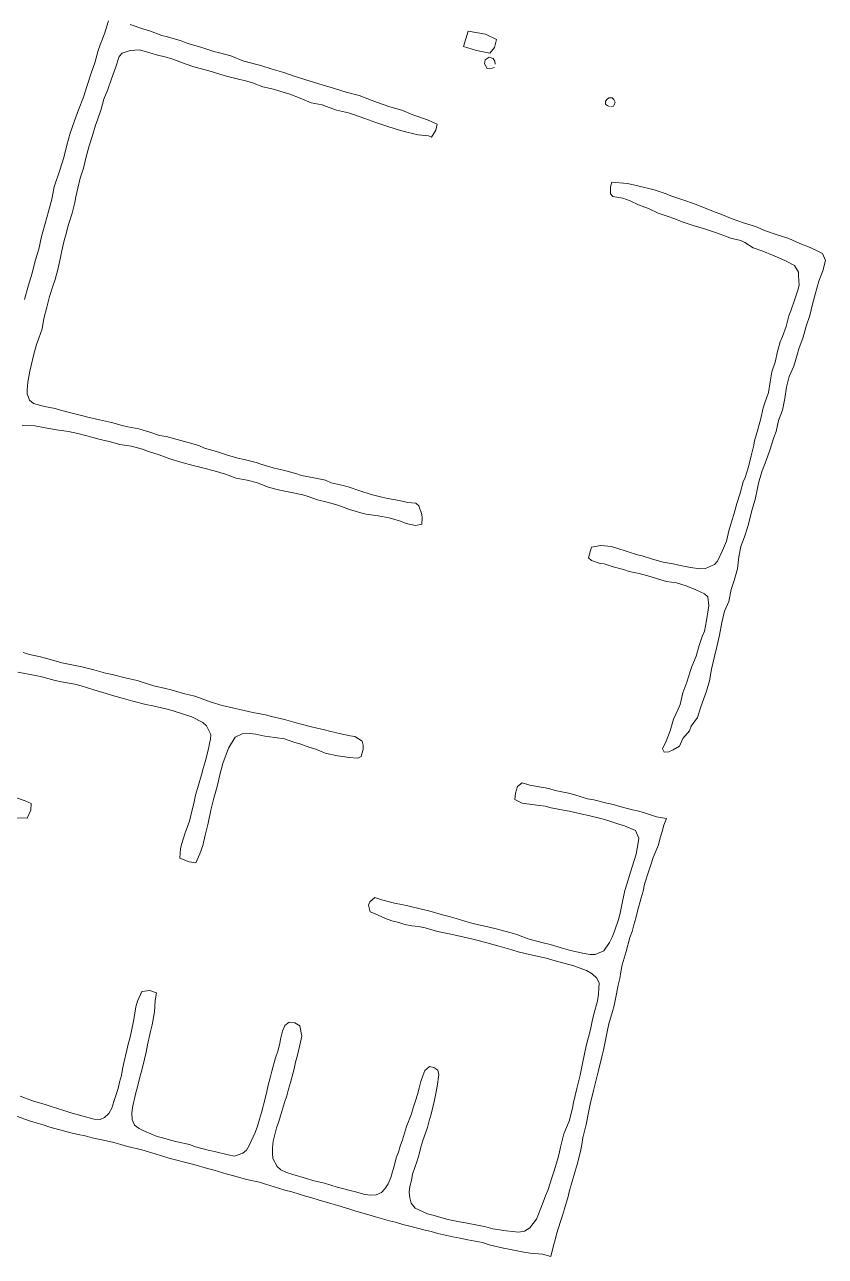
# Model space of a CAD drawing. Extents: x 683321 to 688873, y 7661944 to 7668387.
# Drawn here: x 687704.5 to 687862.6, y 7665381.3 to 7665624.4 of the extents above; entities that cross this region are included whole.
import ezdxf

# ---------------------------------------------------------------- set-up
doc = ezdxf.new("R2010")
doc.units = 0
doc.header["$MEASUREMENT"] = 0
doc.layers.add('01 CRESTA_Line', color=3, linetype='Continuous', lineweight=20)
doc.layers.add('base dispach_Line', color=3, linetype='Continuous', lineweight=20)

msp = doc.modelspace()

# ---------------------------------------------------------------- linework, layer by layer
at = {"layer": '01 CRESTA_Line'}
for points in [[(687721.03, 7665625.16, 4241.1), (687720.64, 7665623.91, 4241.16), (687720.35, 7665622.8, 4241.17), (687719.44, 7665620.45, 4241.22), (687719.02, 7665619.29, 4241.28), (687718.38, 7665616.88, 4241.29), (687717.62, 7665614.83, 4241.4), (687716.85, 7665612.39, 4241.3), (687716.1, 7665610.13, 4241.35), (687715.15, 7665607.62, 4241.29), (687714.33, 7665605.46, 4241.27), (687713.49, 7665603.03, 4241.29), (687712.84, 7665600.61, 4241.38), (687712.23, 7665598.19, 4241.42), (687711.43, 7665595.72, 4241.41), (687710.31, 7665592.41, 4241.32), (687709.86, 7665589.96, 4241.46), (687709.19, 7665587.57, 4241.47), (687708.56, 7665585.17, 4241.49), (687707.8, 7665582.64, 4241.6), (687707.27, 7665580.14, 4241.52), (687706.6, 7665577.81, 4241.5), (687705.96, 7665575.39, 4241.51), (687705.17, 7665572.83, 4241.41), (687704.49, 7665570.21, 4241.4)], [(687703.99, 7665545.34, 4241.04), (687706.5, 7665545.22, 4241.31), (687708.57, 7665544.84, 4241.38), (687710.77, 7665544.47, 4241.42), (687713.16, 7665544.11, 4241.45), (687714.99, 7665543.75, 4241.55), (687718.04, 7665542.91, 4241.56), (687719.14, 7665542.59, 4241.49), (687721.2, 7665542.17, 4241.6), (687723.27, 7665541.57, 4241.61), (687725.59, 7665541.24, 4241.67), (687727.74, 7665540.64, 4241.54), (687728.93, 7665540.18, 4241.58), (687731.03, 7665539.54, 4241.62), (687733.14, 7665538.7, 4241.62), (687735.33, 7665538.09, 4241.6), (687737.77, 7665537.4, 4241.47), (687739.89, 7665536.92, 4241.47), (687741.93, 7665536.36, 4241.49), (687744.18, 7665535.73, 4241.47), (687746.29, 7665534.9, 4241.39), (687748.41, 7665534.52, 4241.38), (687750.5, 7665533.97, 4241.2), (687752.56, 7665533.16, 4241.32), (687754.87, 7665532.52, 4241.07), (687757.21, 7665532.12, 4240.98), (687759.39, 7665531.63, 4241.01), (687760.47, 7665531.31, 4241.09), (687762.33, 7665530.63, 4240.98), (687764.49, 7665530.14, 4240.96), (687766.56, 7665529.5, 4240.99), (687768.61, 7665528.74, 4240.88), (687770.86, 7665528.09, 4240.7), (687771.92, 7665527.84, 4240.71), (687774.27, 7665527.47, 4240.56), (687776.47, 7665527.12, 4240.57), (687778.7, 7665526.46, 4240.26), (687779.79, 7665525.97, 4240.35), (687781.66, 7665525.56, 4240.24), (687782.91, 7665525.84, 4240.14), (687782.96, 7665527.08, 4240.1), (687782.93, 7665527.77, 4240.27), (687782.32, 7665529.48, 4240.47), (687781.72, 7665529.99, 4240.49), (687780.18, 7665530.11, 4240.51), (687778.46, 7665530.52, 4240.66), (687776.22, 7665530.93, 4240.57), (687775.03, 7665531.15, 4240.67), (687772.89, 7665531.71, 4240.79), (687770.65, 7665532.4, 4240.82), (687768.35, 7665533.18, 4240.73), (687767.39, 7665533.46, 4241), (687765.02, 7665534.02, 4240.94), (687763.91, 7665534.52, 4241.05), (687761.6, 7665535, 4241.12), (687759.13, 7665535.43, 4240.96), (687758.03, 7665535.86, 4241.01), (687755.83, 7665536.42, 4241.15), (687753.56, 7665536.97, 4241.17), (687751.14, 7665537.65, 4241.05), (687750.19, 7665537.99, 4241.3), (687747.81, 7665538.62, 4241.32), (687746.56, 7665538.87, 4241.27), (687744.58, 7665539.44, 4241.43), (687742.36, 7665540.19, 4241.43), (687740.02, 7665540.86, 4241.38), (687738.89, 7665541.39, 4241.46), (687736.78, 7665541.97, 4241.52), (687734.64, 7665542.58, 4241.59), (687732.43, 7665543.12, 4241.57), (687731.12, 7665543.35, 4241.39), (687729.22, 7665543.97, 4241.48), (687727.06, 7665544.63, 4241.56), (687724.86, 7665545.07, 4241.6), (687723.78, 7665545.34, 4241.52), (687721.64, 7665545.91, 4241.56), (687719.3, 7665546.46, 4241.5), (687716.98, 7665546.97, 4241.46), (687715.72, 7665547.29, 4241.41), (687713.89, 7665547.73, 4241.5), (687711.57, 7665548.36, 4241.39), (687710.52, 7665548.69, 4241.28), (687708.41, 7665549.07, 4241.29), (687706.23, 7665549.66, 4241.14), (687705.48, 7665550.29, 4241.19), (687705.02, 7665551.55, 4240.98), (687704.98, 7665552.27, 4240.87), (687705.16, 7665553.85, 4240.95), (687705.55, 7665556.02, 4240.89), (687705.8, 7665557.17, 4240.9), (687706.24, 7665559.12, 4241.07), (687706.87, 7665561.29, 4241.04), (687707.28, 7665562.53, 4240.97), (687707.99, 7665564.36, 4241.2), (687708.3, 7665566.45, 4241.23), (687708.91, 7665568.66, 4241.21), (687709.43, 7665570.76, 4241.28), (687710.14, 7665572.99, 4241.08), (687710.54, 7665574.1, 4241.16), (687711.04, 7665576.11, 4241.26), (687711.6, 7665578.46, 4241.11), (687711.8, 7665579.55, 4241.32), (687712.33, 7665581.83, 4241.09), (687712.64, 7665582.92, 4241.25), (687713.15, 7665584.98, 4241.27), (687713.88, 7665587.19, 4241.21), (687714.38, 7665589.33, 4241.11), (687714.63, 7665590.42, 4241.2), (687714.99, 7665592.14, 4241.13), (687715.44, 7665594.1, 4241.27), (687716.09, 7665596.13, 4241.25), (687716.65, 7665598.36, 4241.25), (687717.25, 7665600.52, 4241.11), (687717.88, 7665602.54, 4241.11), (687718.51, 7665604.57, 4241.11), (687718.81, 7665605.45, 4241.23), (687719.63, 7665607.75, 4241.23), (687720.16, 7665609.69, 4241.2), (687720.93, 7665611.65, 4241.3), (687721.66, 7665613.76, 4241.29), (687722.46, 7665615.88, 4241.24), (687723.16, 7665618.13, 4240.96), (687723.75, 7665618.77, 4241.13), (687725.32, 7665619.31, 4241.22), (687727.19, 7665619.46, 4241.18), (687729.24, 7665618.88, 4240.94), (687730.97, 7665618.34, 4240.99), (687731.95, 7665618.12, 4241.03), (687733.78, 7665617.6, 4241.14), (687735.68, 7665616.91, 4240.97), (687737.7, 7665616.18, 4241.06), (687740.88, 7665615.28, 4241), (687742, 7665614.98, 4241.16), (687744.06, 7665614.35, 4241.11), (687746.2, 7665613.8, 4241.07), (687748.34, 7665613.3, 4240.96), (687749.46, 7665612.93, 4241.01), (687751.52, 7665612.16, 4240.98), (687753.62, 7665611.69, 4241.02), (687755.74, 7665611.03, 4240.78), (687756.84, 7665610.72, 4240.89), (687758.9, 7665609.89, 4240.84), (687761.05, 7665608.99, 4240.76), (687763.26, 7665608.6, 4240.43), (687764.08, 7665608.24, 4240.65), (687766.07, 7665607.54, 4240.59), (687768.45, 7665606.99, 4240.57), (687769.64, 7665606.65, 4240.53), (687771.66, 7665605.93, 4240.66), (687773.8, 7665605.14, 4240.67), (687775.82, 7665604.43, 4240.62), (687778.04, 7665603.7, 4240.33), (687779.96, 7665603.2, 4240.62), (687782.2, 7665602.7, 4240.61), (687784.26, 7665602.48, 4240.68), (687784.85, 7665602.24, 4240.64), (687785.67, 7665603.59, 4240.68), (687785.95, 7665604.77, 4240.68), (687784.04, 7665605.61, 4240.72), (687781.11, 7665606.6, 4240.71), (687778.96, 7665607.54, 4240.79), (687776.61, 7665608.19, 4240.81), (687774.14, 7665609.07, 4240.78), (687772.92, 7665609.52, 4240.78), (687770.54, 7665610.42, 4240.78), (687768, 7665611.11, 4240.75), (687765.64, 7665611.8, 4240.7), (687763.21, 7665612.53, 4240.85), (687760.87, 7665613.25, 4240.9), (687757.73, 7665614.24, 4240.97), (687755.69, 7665614.95, 4241.03), (687753.36, 7665615.65, 4241.16), (687751.15, 7665616.35, 4241.24), (687747.77, 7665617.21, 4241.2), (687745.18, 7665618.28, 4241.23), (687742.97, 7665618.83, 4241.27), (687741.83, 7665619.15, 4241.29), (687739.28, 7665619.97, 4241.29), (687736.69, 7665620.73, 4241.34), (687735.4, 7665621.25, 4241.33), (687732.68, 7665622.01, 4241.32), (687731.6, 7665622.28, 4241.33), (687729.32, 7665623.13, 4241.34), (687727.86, 7665623.63, 4241.38), (687725.32, 7665624.46, 4241.42)], [(687797.36, 7665616.63, 4237.21), (687797.35, 7665617.19, 4237.19), (687797, 7665617.76, 4237.16), (687796.24, 7665618, 4237.22), (687795.4, 7665617.45, 4237.22), (687795.3, 7665616.67, 4237.2), (687795.78, 7665615.78, 4237.23), (687796.37, 7665615.72, 4237.17), (687797.24, 7665615.99, 4237.15)], [(687820.21, 7665608.24, 4236.85), (687820.78, 7665608.32, 4236.86), (687820.9, 7665608.59, 4236.85), (687821.08, 7665609.14, 4236.78), (687820.81, 7665609.68, 4236.8), (687820.48, 7665609.98, 4236.69), (687819.89, 7665609.97, 4236.83), (687819.58, 7665609.81, 4236.74), (687819.17, 7665609.33, 4236.79), (687819.18, 7665608.75, 4236.77), (687819.5, 7665608.45, 4236.74), (687819.97, 7665608.27, 4236.76)], [(687703.15, 7665496.65, 4241.12), (687706.63, 7665495.98, 4241.16), (687707.89, 7665495.7, 4241.13), (687710.51, 7665494.98, 4241.15), (687711.78, 7665494.75, 4241.14), (687714.38, 7665494.26, 4241.18), (687715.66, 7665493.93, 4241.1), (687718.13, 7665493.16, 4241.12), (687720.61, 7665492.4, 4241.05), (687721.85, 7665492.04, 4241.01), (687724.45, 7665491.27, 4240.94), (687725.88, 7665490.88, 4240.95), (687728.45, 7665490.25, 4240.88), (687729.78, 7665489.96, 4240.95), (687732.38, 7665489.37, 4240.86), (687733.65, 7665489.05, 4240.87), (687736.23, 7665488.24, 4240.9), (687737.48, 7665487.83, 4240.92), (687739.71, 7665486.7, 4240.95), (687740.42, 7665486.06, 4240.98), (687741.27, 7665484.31, 4241.09), (687741.17, 7665483.43, 4241.07), (687740.97, 7665482.57, 4241.02), (687740.77, 7665481.5, 4241.02), (687740.11, 7665478.92, 4240.95), (687739.77, 7665477.61, 4240.97), (687739.41, 7665476.38, 4240.95), (687738.61, 7665473.64, 4241.04), (687738.23, 7665472.35, 4241.01), (687737.98, 7665471.07, 4241.05), (687737.29, 7665468.36, 4240.98), (687737.03, 7665467.23, 4241.02), (687736.16, 7665464.91, 4240.91), (687735.47, 7665462.64, 4240.86), (687735.24, 7665461.75, 4240.81), (687735.14, 7665459.91, 4240.76), (687737, 7665459.19, 4240.68), (687738.29, 7665459.02, 4240.72), (687739.11, 7665460.79, 4240.8), (687739.65, 7665462.43, 4240.83), (687740.14, 7665464.49, 4240.9), (687740.71, 7665466.8, 4240.98), (687741.23, 7665469.39, 4240.98), (687741.84, 7665471.77, 4240.96), (687742.49, 7665474.04, 4240.95), (687743.01, 7665476.37, 4240.98), (687743.63, 7665478.59, 4240.93), (687744.76, 7665481.63, 4241), (687746.07, 7665483.82, 4240.87), (687747.47, 7665484.46, 4240.83), (687748.31, 7665484.58, 4240.69), (687750.17, 7665484.37, 4240.73), (687751.9, 7665484.02, 4240.7), (687753.88, 7665483.75, 4240.72), (687755.81, 7665483.45, 4240.75), (687757.84, 7665482.78, 4240.6), (687758.83, 7665482.46, 4240.66), (687760.83, 7665481.74, 4240.63), (687761.96, 7665481.4, 4240.55), (687763.85, 7665480.66, 4240.57), (687766.29, 7665480.1, 4240.26), (687767.34, 7665479.96, 4240.5), (687768.48, 7665479.76, 4240.33), (687770.3, 7665479.66, 4240.45), (687770.92, 7665479.96, 4240.47), (687771.34, 7665481.42, 4240.38), (687771.34, 7665482.22, 4240.52), (687771.11, 7665483.03, 4240.51), (687769.68, 7665483.9, 4240.5), (687768.77, 7665484.07, 4240.54), (687766.9, 7665484.44, 4240.57), (687764.67, 7665485.01, 4240.39), (687763.68, 7665485.23, 4240.65), (687761.38, 7665485.78, 4240.73), (687759.07, 7665486.36, 4240.67), (687758.09, 7665486.65, 4240.74), (687755.82, 7665487.31, 4240.84), (687753.24, 7665487.91, 4240.68), (687752.03, 7665488.22, 4240.79), (687749.56, 7665488.69, 4240.81), (687746.99, 7665489.24, 4240.8), (687745.81, 7665489.54, 4240.86), (687743.51, 7665490.02, 4240.95), (687741.32, 7665490.73, 4240.91), (687739.04, 7665491.58, 4240.71), (687738.08, 7665491.89, 4240.91), (687735.86, 7665492.45, 4240.88), (687733.45, 7665493.13, 4240.76), (687732.3, 7665493.42, 4240.88), (687729.98, 7665493.92, 4240.94), (687727.67, 7665494.63, 4240.76), (687726.73, 7665494.96, 4241.03), (687724.33, 7665495.52, 4241.04), (687721.81, 7665496.2, 4240.96), (687720.44, 7665496.45, 4241.05), (687718.13, 7665497.09, 4241.02), (687715.77, 7665497.67, 4241.14), (687713.17, 7665498.2, 4241.01), (687711.85, 7665498.49, 4240.93), (687709.79, 7665499.06, 4241.14), (687707.61, 7665499.67, 4241.12), (687705.49, 7665500.11, 4240.97), (687704.21, 7665500.49, 4240.92)], [(687702.88, 7665409, 4240.6), (687705.48, 7665408.11, 4240.52), (687706.8, 7665407.67, 4240.56), (687708.14, 7665407.27, 4240.56), (687709.48, 7665406.81, 4240.52), (687712.15, 7665406.08, 4240.47), (687713.62, 7665405.73, 4240.4), (687715.06, 7665405.39, 4240.45), (687716.45, 7665405.1, 4240.51), (687717.84, 7665404.73, 4240.47), (687720.67, 7665404.1, 4240.42), (687722.09, 7665403.78, 4240.4), (687723.47, 7665403.39, 4240.34), (687724.8, 7665403.04, 4240.34), (687727.62, 7665402.37, 4240.27), (687728.96, 7665401.95, 4240.27), (687730.26, 7665401.57, 4240.26), (687732.8, 7665400.8, 4240.17), (687734.02, 7665400.45, 4240.12), (687736.61, 7665399.77, 4240), (687737.88, 7665399.45, 4240), (687740.6, 7665398.66, 4239.93), (687741.92, 7665398.34, 4239.86), (687744.49, 7665397.58, 4239.75), (687745.82, 7665397.23, 4239.72), (687748.33, 7665396.52, 4239.68), (687750.86, 7665395.98, 4239.67), (687752.06, 7665395.57, 4239.61), (687754.61, 7665394.77, 4239.6), (687755.89, 7665394.42, 4239.57), (687757.24, 7665394.08, 4239.51), (687759.93, 7665393.23, 4239.48), (687761.18, 7665392.85, 4239.44), (687762.45, 7665392.48, 4239.5), (687764.96, 7665391.75, 4239.54), (687766.32, 7665391.37, 4239.57), (687768.7, 7665390.63, 4239.59), (687769.9, 7665390.22, 4239.6), (687772.46, 7665389.53, 4239.53), (687773.78, 7665389.15, 4239.47), (687776.53, 7665388.37, 4239.44), (687777.74, 7665388.07, 4239.44), (687779.15, 7665387.65, 4239.4), (687780.53, 7665387.32, 4239.37), (687783.32, 7665386.58, 4239.32), (687784.75, 7665386.26, 4239.29), (687786.1, 7665385.82, 4239.28), (687789.06, 7665385.17, 4239.27), (687790.48, 7665384.95, 4239.28), (687791.97, 7665384.62, 4239.32), (687794.89, 7665384.04, 4239.33), (687796.24, 7665383.6, 4239.39), (687799.07, 7665382.94, 4239.33), (687800.44, 7665382.68, 4239.33), (687803.05, 7665382.14, 4239.35), (687804.29, 7665381.94, 4239.43), (687806.73, 7665381.79, 4239.25), (687808.4, 7665381.33, 4239.11), (687808.91, 7665383.46, 4239.32), (687809.24, 7665384.57, 4239.33), (687809.52, 7665385.71, 4239.34), (687810.27, 7665388.18, 4239.2), (687810.67, 7665389.38, 4239.29), (687811.09, 7665390.72, 4239.21), (687811.79, 7665393.15, 4239.27), (687812.06, 7665394.34, 4239.25), (687812.46, 7665395.66, 4239.2), (687813.21, 7665398.12, 4239.27), (687813.59, 7665399.48, 4239.32), (687814.24, 7665402.05, 4239.36), (687814.48, 7665403.39, 4239.37), (687814.67, 7665404.75, 4239.43), (687815.37, 7665407.36, 4239.42), (687815.88, 7665410.06, 4239.52), (687816.12, 7665411.36, 4239.57), (687816.8, 7665414.08, 4239.54), (687817.14, 7665415.39, 4239.5), (687817.46, 7665416.69, 4239.51), (687817.81, 7665418, 4239.54), (687818.44, 7665420.69, 4239.58), (687818.76, 7665422.02, 4239.54), (687819.02, 7665423.32, 4239.58), (687819.58, 7665425.98, 4239.64), (687819.81, 7665427.21, 4239.65), (687820.56, 7665429.63, 4239.54), (687820.88, 7665430.85, 4239.52), (687821.12, 7665432.13, 4239.55), (687821.69, 7665434.83, 4239.57), (687822.01, 7665436.18, 4239.59), (687822.19, 7665437.47, 4239.62), (687822.48, 7665438.84, 4239.68), (687823.25, 7665441.51, 4239.77), (687823.99, 7665444.24, 4239.77), (687824.41, 7665445.44, 4239.76), (687824.75, 7665446.78, 4239.74), (687825.14, 7665448.08, 4239.74), (687825.48, 7665449.46, 4239.8), (687826.21, 7665452.1, 4239.78), (687826.59, 7665453.38, 4239.78), (687826.89, 7665454.79, 4239.78), (687827.71, 7665457.41, 4239.8), (687828.18, 7665458.8, 4239.85), (687828.61, 7665460.04, 4239.82), (687829.66, 7665462.54, 4239.77), (687829.98, 7665463.92, 4239.84), (687830.34, 7665465.16, 4239.88), (687830.68, 7665466.4, 4239.91), (687831.23, 7665467.72, 4239.78), (687829.23, 7665468.05, 4239.91), (687827.04, 7665468.8, 4239.85), (687825.73, 7665469.17, 4239.83), (687824.51, 7665469.45, 4239.83), (687822.03, 7665470.14, 4239.75), (687820.76, 7665470.51, 4239.73), (687819.47, 7665470.77, 4239.73), (687816.85, 7665471.43, 4239.65), (687815.64, 7665471.66, 4239.7), (687813.09, 7665472.41, 4239.61), (687811.85, 7665472.77, 4239.63), (687809.25, 7665473.29, 4239.65), (687808.01, 7665473.64, 4239.66), (687805.35, 7665474.12, 4239.71), (687804.24, 7665474.3, 4239.74), (687802.71, 7665474.78, 4239.51), (687801.82, 7665474.05, 4239.52), (687801.38, 7665472.76, 4239.59), (687801.26, 7665471.51, 4239.44), (687802.7, 7665470.8, 4239.64), (687803.66, 7665470.63, 4239.7), (687806.12, 7665470.33, 4239.72), (687807.27, 7665470.19, 4239.65), (687808.42, 7665469.86, 4239.6), (687810.85, 7665469.37, 4239.6), (687811.99, 7665469.17, 4239.63), (687814.54, 7665468.61, 4239.62), (687815.79, 7665468.31, 4239.66), (687818.28, 7665467.77, 4239.66), (687819.42, 7665467.39, 4239.71), (687821.83, 7665466.64, 4239.71), (687822.93, 7665466.27, 4239.8), (687825.12, 7665465.35, 4239.85), (687825.73, 7665463.86, 4239.81), (687825.64, 7665462.97, 4239.78), (687825.22, 7665460.71, 4239.78), (687824.86, 7665459.47, 4239.81), (687824.06, 7665456.95, 4239.71), (687823.7, 7665455.82, 4239.78), (687823, 7665453.56, 4239.65), (687822.5, 7665451.39, 4239.67), (687822.06, 7665449.07, 4239.62), (687821.72, 7665447.81, 4239.58), (687820.95, 7665445.51, 4239.62), (687820.48, 7665444.34, 4239.62), (687819.95, 7665443.27, 4239.56), (687818.82, 7665441.6, 4239.53), (687817.11, 7665440.91, 4239.53), (687816.15, 7665440.89, 4239.55), (687814.96, 7665441.11, 4239.53), (687812.27, 7665441.69, 4239.44), (687810.91, 7665442.06, 4239.43), (687809.59, 7665442.49, 4239.51), (687808.26, 7665442.85, 4239.52), (687806.88, 7665443.18, 4239.54), (687804.13, 7665443.95, 4239.5), (687802.87, 7665444.37, 4239.53), (687801.66, 7665444.85, 4239.53), (687800.32, 7665445.22, 4239.54), (687797.6, 7665445.99, 4239.59), (687796.24, 7665446.27, 4239.63), (687793.58, 7665446.87, 4239.72), (687792.27, 7665447.25, 4239.73), (687789.71, 7665447.99, 4239.77), (687788.3, 7665448.4, 4239.81), (687786.97, 7665448.75, 4239.88), (687784.27, 7665449.52, 4239.95), (687782.82, 7665449.88, 4239.94), (687780.16, 7665450.5, 4240.01), (687778.87, 7665450.76, 4239.96), (687777.53, 7665451.05, 4239.99), (687775.19, 7665451.65, 4239.96), (687773.64, 7665452.16, 4239.66), (687772.65, 7665451.32, 4239.57), (687772.41, 7665450.63, 4239.61), (687772.7, 7665449.33, 4239.67), (687773.56, 7665448.98, 4239.76), (687775.75, 7665448, 4239.93), (687777.02, 7665447.56, 4239.91), (687778.35, 7665447.25, 4239.9), (687779.59, 7665446.86, 4239.87), (687780.91, 7665446.58, 4239.86), (687782.26, 7665446.42, 4239.89), (687783.54, 7665446.17, 4239.91), (687786.03, 7665445.45, 4239.77), (687787.31, 7665445.18, 4239.72), (687788.63, 7665444.95, 4239.73), (687791.3, 7665444.34, 4239.65), (687792.74, 7665444, 4239.61), (687794.01, 7665443.66, 4239.61), (687795.3, 7665443.36, 4239.61), (687797.93, 7665442.65, 4239.56), (687799.29, 7665442.2, 4239.54), (687800.65, 7665441.82, 4239.53), (687801.94, 7665441.44, 4239.52), (687803.32, 7665441.08, 4239.47), (687804.75, 7665440.76, 4239.45), (687807.47, 7665440.16, 4239.48), (687808.8, 7665439.78, 4239.49), (687810.21, 7665439.42, 4239.44), (687812.89, 7665438.68, 4239.37), (687814.16, 7665438.21, 4239.41), (687815.44, 7665437.73, 4239.42), (687816.55, 7665437.12, 4239.54), (687817.46, 7665436.24, 4239.54), (687817.91, 7665435.26, 4239.51), (687817.88, 7665434.27, 4239.48), (687817.82, 7665433.07, 4239.48), (687817.61, 7665431.74, 4239.49), (687816.88, 7665429.13, 4239.55), (687816.52, 7665427.77, 4239.53), (687816.25, 7665426.46, 4239.48), (687815.95, 7665425.08, 4239.52), (687815.65, 7665423.94, 4239.58), (687815.31, 7665422.53, 4239.52), (687814.71, 7665419.75, 4239.58), (687814.42, 7665418.43, 4239.57), (687814.18, 7665417.09, 4239.55), (687813.52, 7665414.46, 4239.55), (687813.2, 7665413.08, 4239.54), (687812.85, 7665411.69, 4239.45), (687812.63, 7665410.57, 4239.45), (687811.98, 7665407.99, 4239.24), (687811.48, 7665406.78, 4239.28), (687810.95, 7665405.54, 4239.31), (687810.31, 7665402.87, 4239.25), (687810.05, 7665401.65, 4239.26), (687809.69, 7665400.4, 4239.21), (687808.97, 7665398.01, 4239.2), (687808.57, 7665396.83, 4239.12), (687807.82, 7665394.32, 4239.22), (687807.34, 7665393.29, 4239.22), (687806.88, 7665392.05, 4239.23), (687805.97, 7665389.69, 4239.34), (687805.55, 7665388.67, 4239.41), (687804.24, 7665386.96, 4239.3), (687803.21, 7665386.33, 4239.24), (687802.03, 7665386.12, 4239.27), (687800.82, 7665386.22, 4239.27), (687799.56, 7665386.34, 4239.19), (687798.25, 7665386.55, 4239.2), (687796.92, 7665386.77, 4239.21), (687795.56, 7665387.15, 4239.23), (687794.24, 7665387.44, 4239.2), (687791.51, 7665387.92, 4239.1), (687790.32, 7665388.17, 4239.17), (687789.03, 7665388.4, 4239.17), (687787.76, 7665388.7, 4239.24), (687785.32, 7665389.42, 4239.22), (687784.06, 7665389.73, 4239.23), (687781.57, 7665390.82, 4239.28), (687780.84, 7665391.82, 4239.38), (687780.52, 7665392.89, 4239.41), (687780.42, 7665393.97, 4239.44), (687780.56, 7665395.13, 4239.41), (687780.85, 7665396.32, 4239.4), (687781.09, 7665397.53, 4239.45), (687781.98, 7665400.17, 4239.44), (687782.37, 7665401.51, 4239.49), (687782.71, 7665402.86, 4239.58), (687783.14, 7665404.18, 4239.58), (687784.06, 7665406.74, 4239.5), (687784.39, 7665408.11, 4239.53), (687784.73, 7665409.42, 4239.53), (687785.4, 7665412.18, 4239.51), (687785.68, 7665413.5, 4239.53), (687785.91, 7665414.85, 4239.51), (687786.24, 7665417.23, 4239.53), (687786.1, 7665418.08, 4239.41), (687785.27, 7665418.61, 4239.44), (687784.42, 7665418.77, 4239.35), (687783.48, 7665418.03, 4239.47), (687783.08, 7665416.97, 4239.55), (687782.71, 7665415.81, 4239.58), (687782.37, 7665414.54, 4239.49), (687782.08, 7665413.27, 4239.47), (687781.69, 7665412, 4239.48), (687781.22, 7665410.67, 4239.49), (687780.85, 7665409.46, 4239.51), (687779.91, 7665406.95, 4239.46), (687779.47, 7665405.65, 4239.47), (687779.08, 7665404.32, 4239.49), (687778.65, 7665403.09, 4239.49), (687778.29, 7665401.88, 4239.52), (687777.85, 7665400.76, 4239.5), (687777.52, 7665399.42, 4239.49), (687776.79, 7665396.87, 4239.42), (687776.24, 7665395.65, 4239.46), (687775.64, 7665394.68, 4239.47), (687774.97, 7665393.96, 4239.48), (687773.93, 7665393.46, 4239.35), (687772.7, 7665393.38, 4239.41), (687771.42, 7665393.61, 4239.46), (687770.08, 7665394.01, 4239.45), (687768.79, 7665394.35, 4239.54), (687767.54, 7665394.69, 4239.55), (687766.2, 7665395.01, 4239.55), (687763.72, 7665395.75, 4239.48), (687762.53, 7665396.04, 4239.45), (687761.39, 7665396.3, 4239.49), (687760.16, 7665396.73, 4239.46), (687757.47, 7665397.47, 4239.46), (687756.22, 7665397.88, 4239.49), (687755.11, 7665398.41, 4239.57), (687754.34, 7665399.04, 4239.59), (687753.53, 7665400.63, 4239.5), (687753.44, 7665401.66, 4239.51), (687753.46, 7665402.78, 4239.57), (687753.59, 7665404.08, 4239.59), (687754.25, 7665406.67, 4239.62), (687754.66, 7665407.96, 4239.63), (687755, 7665409.04, 4239.68), (687755.8, 7665411.68, 4239.7), (687756.24, 7665413.02, 4239.7), (687756.62, 7665414.34, 4239.75), (687757.01, 7665415.66, 4239.87), (687757.71, 7665418.35, 4239.84), (687757.99, 7665419.67, 4239.85), (687758.36, 7665421.07, 4239.83), (687758.98, 7665423.59, 4239.76), (687759.25, 7665424.76, 4239.7), (687758.82, 7665426.82, 4239.54), (687757.83, 7665427.39, 4239.45), (687756.72, 7665427.52, 4239.5), (687755.89, 7665426.87, 4239.58), (687755.43, 7665425.8, 4239.76), (687755.09, 7665424.48, 4239.81), (687754.81, 7665423.11, 4239.79), (687754.46, 7665421.86, 4239.89), (687754.04, 7665420.53, 4239.87), (687753.27, 7665417.87, 4239.81), (687752.96, 7665416.55, 4239.83), (687752.59, 7665415.15, 4239.78), (687752.31, 7665413.89, 4239.8), (687751.96, 7665412.51, 4239.77), (687751.25, 7665409.73, 4239.67), (687750.84, 7665408.44, 4239.62), (687750.46, 7665407.05, 4239.63), (687750.03, 7665405.77, 4239.63), (687748.84, 7665403.21, 4239.7), (687748.27, 7665402.31, 4239.66), (687747.58, 7665401.67, 4239.72), (687745.93, 7665401.09, 4239.7), (687744.67, 7665401.36, 4239.67), (687742.01, 7665402, 4239.86), (687740.72, 7665402.32, 4239.95), (687738.22, 7665402.97, 4239.96), (687737.04, 7665403.39, 4240.06), (687734.59, 7665403.94, 4240.14), (687733.29, 7665404.28, 4240.21), (687731.99, 7665404.68, 4240.18), (687730.68, 7665404.99, 4240.21), (687728.15, 7665406.06, 4240.24), (687727.1, 7665406.55, 4240.2), (687726.2, 7665407.24, 4240.2), (687725.7, 7665408.35, 4240.2), (687725.64, 7665409.58, 4240.32), (687725.82, 7665410.72, 4240.21), (687726.4, 7665413.35, 4240.16), (687726.76, 7665414.77, 4240.16), (687727.1, 7665416.15, 4240.15), (687727.85, 7665418.85, 4240.2), (687728.15, 7665420.24, 4240.25), (687728.47, 7665421.61, 4240.34), (687728.75, 7665423.08, 4240.42), (687729.35, 7665425.69, 4240.5), (687729.66, 7665427.02, 4240.54), (687730.11, 7665429.56, 4240.57), (687730.29, 7665431.85, 4240.46), (687730.5, 7665433.36, 4240.15), (687729.19, 7665433.82, 4240.2), (687727.62, 7665433.62, 4240.22), (687726.76, 7665431.72, 4240.47), (687726.47, 7665430.55, 4240.49), (687726.24, 7665429.32, 4240.48), (687726.06, 7665428.1, 4240.52), (687725.55, 7665425.54, 4240.47), (687725.25, 7665424.36, 4240.39), (687724.96, 7665423.19, 4240.33), (687724.69, 7665422.02, 4240.36), (687724.11, 7665419.53, 4240.19), (687723.83, 7665418.3, 4240.18), (687723.62, 7665417, 4240.14), (687723.25, 7665415.74, 4240.18), (687722.95, 7665414.47, 4240.14), (687722.08, 7665411.87, 4240.2), (687721.7, 7665410.58, 4240.16), (687721.09, 7665409.52, 4240.22), (687720.29, 7665408.73, 4240.29), (687719.4, 7665408.35, 4240.37), (687718.25, 7665408.38, 4240.42), (687715.82, 7665409.09, 4240.4), (687713.39, 7665409.75, 4240.33), (687712.24, 7665410.1, 4240.35), (687709.74, 7665410.92, 4240.45), (687708.58, 7665411.29, 4240.37), (687706.03, 7665412.02, 4240.43), (687703.64, 7665412.93, 4240.47)], [(687702.97, 7665467.89, 4241.3), (687705.02, 7665467.82, 4241.29), (687705.71, 7665469.42, 4241.34), (687705.76, 7665470.71, 4241.23), (687704.6, 7665471.21, 4241.32), (687702.51, 7665471.97, 4241.29)]]:
    msp.add_polyline3d(points, dxfattribs=at)
msp.add_polyline3d([(687820.16, 7665592.43, 4240), (687820.18, 7665591.01, 4239.91), (687820.64, 7665590.5, 4239.87), (687822.58, 7665590.15, 4239.79), (687824.02, 7665589.62, 4239.93), (687825.68, 7665588.86, 4240.04), (687827.64, 7665588.12, 4239.94), (687829.54, 7665587.24, 4239.9), (687831.56, 7665586.54, 4239.76), (687832.66, 7665586.17, 4239.81), (687834.5, 7665585.46, 4239.78), (687836.51, 7665584.77, 4239.81), (687838.72, 7665584.11, 4239.84), (687840.89, 7665583.38, 4239.8), (687843.04, 7665582.6, 4239.54), (687843.84, 7665582.26, 4239.8), (687845.87, 7665581.84, 4239.68), (687846.65, 7665581.4, 4239.77), (687848.33, 7665580.39, 4239.75), (687850.23, 7665579.7, 4239.72), (687852.12, 7665578.96, 4239.7), (687853.87, 7665578.18, 4239.62), (687854.82, 7665577.76, 4239.72), (687856.46, 7665576.87, 4239.81), (687857.28, 7665575.55, 4239.76), (687857.3, 7665574.83, 4239.81), (687857.42, 7665573, 4239.75), (687857.17, 7665572.01, 4239.84), (687856.5, 7665570.04, 4239.94), (687855.77, 7665567.97, 4239.73), (687855.36, 7665566.98, 4239.82), (687854.87, 7665564.87, 4239.83), (687854.12, 7665562.89, 4239.81), (687853.69, 7665561.82, 4239.77), (687853.16, 7665559.91, 4239.85), (687852.69, 7665557.79, 4239.82), (687852.01, 7665555.92, 4239.84), (687851.66, 7665553.91, 4239.92), (687851.34, 7665551.8, 4240.04), (687850.62, 7665549.81, 4239.95), (687850.32, 7665548.78, 4240.05), (687849.84, 7665546.66, 4240.06), (687849.26, 7665544.53, 4239.97), (687848.62, 7665542.3, 4239.79), (687848.44, 7665541.42, 4240.05), (687847.91, 7665539.3, 4240.04), (687847.42, 7665537.16, 4240.01), (687846.72, 7665535.03, 4239.9), (687846.37, 7665534.21, 4240.07), (687845.76, 7665531.97, 4239.99), (687845.08, 7665529.89, 4240.04), (687844.49, 7665527.72, 4240), (687843.88, 7665525.63, 4239.79), (687843.51, 7665524.52, 4239.76), (687843.07, 7665522.49, 4239.78), (687842.28, 7665520.63, 4239.82), (687841.29, 7665518.56, 4239.6), (687840.7, 7665517.86, 4239.7), (687838.94, 7665517.07, 4239.51), (687837.89, 7665516.99, 4239.65), (687835.96, 7665517.29, 4239.74), (687833.68, 7665517.75, 4239.58), (687832.56, 7665518.01, 4239.61), (687830.59, 7665518.37, 4239.67), (687828.48, 7665518.9, 4239.59), (687826.43, 7665519.6, 4239.45), (687825.49, 7665519.79, 4239.57), (687823.46, 7665520.45, 4239.59), (687821.43, 7665521.11, 4239.47), (687820.36, 7665521.41, 4239.38), (687818.25, 7665521.65, 4239.47), (687816.4, 7665521.33, 4239.54), (687816.2, 7665520.66, 4239.53), (687815.83, 7665519.2, 4239.37), (687816.38, 7665518.65, 4239.41), (687817.94, 7665518.16, 4239.42), (687818.9, 7665518, 4239.41), (687820.72, 7665517.45, 4239.48), (687822.76, 7665516.92, 4239.42), (687823.83, 7665516.47, 4239.5), (687825.83, 7665516.13, 4239.71), (687827.97, 7665515.51, 4239.73), (687830.09, 7665514.83, 4239.61), (687831.25, 7665514.51, 4239.53), (687833.18, 7665514.23, 4239.66), (687835.07, 7665513.7, 4239.77), (687837.04, 7665512.87, 4239.67), (687838.75, 7665512.09, 4239.52), (687839.4, 7665511.48, 4239.69), (687839.56, 7665509.81, 4239.59), (687839.42, 7665508.92, 4239.65), (687839.13, 7665506.81, 4239.64), (687838.69, 7665504.74, 4239.62), (687838.28, 7665503.68, 4239.68), (687837.66, 7665501.92, 4239.7), (687837.05, 7665499.81, 4239.74), (687836.2, 7665497.74, 4239.69), (687835.92, 7665496.73, 4239.8), (687835.25, 7665494.66, 4239.79), (687834.46, 7665492.53, 4239.8), (687833.91, 7665490.27, 4239.62), (687833.5, 7665489.34, 4239.72), (687832.6, 7665487.35, 4239.66), (687831.93, 7665485.03, 4239.58), (687831.18, 7665482.99, 4239.56), (687830.45, 7665481.49, 4239.5), (687830.76, 7665480.85, 4239.54), (687831.69, 7665480.93, 4239.55), (687832.54, 7665481.3, 4239.75), (687833.79, 7665482.02, 4239.67), (687834.45, 7665483.52, 4239.69), (687835.75, 7665485.03, 4239.51), (687836.11, 7665485.95, 4239.66), (687837.34, 7665487.71, 4239.78), (687837.94, 7665489.61, 4239.7), (687838.32, 7665490.68, 4239.75), (687839.12, 7665492.87, 4239.69), (687839.69, 7665494.94, 4239.77), (687840.1, 7665497.19, 4239.83), (687840.6, 7665499.45, 4239.82), (687841.15, 7665501.63, 4239.84), (687841.69, 7665503.95, 4239.79), (687842.12, 7665506.4, 4239.71), (687842.68, 7665508.65, 4239.73), (687843.55, 7665510.6, 4239.73), (687843.96, 7665512.95, 4239.7), (687844.59, 7665514.73, 4239.85), (687845.25, 7665517.03, 4239.74), (687845.52, 7665519.37, 4239.79), (687845.91, 7665521.44, 4239.79), (687846.59, 7665523.33, 4239.82), (687847.32, 7665525.6, 4239.75), (687848.06, 7665528.51, 4239.82), (687848.72, 7665530.69, 4240.04), (687849.2, 7665532.93, 4240.05), (687849.47, 7665534.17, 4239.97), (687850.1, 7665536.36, 4240.14), (687850.9, 7665538.39, 4240.08), (687851.63, 7665540.46, 4240.01), (687852.43, 7665542.91, 4239.83), (687852.85, 7665544.11, 4239.9), (687853.31, 7665546.31, 4239.97), (687854.1, 7665548.37, 4240.03), (687854.58, 7665550.63, 4239.98), (687854.93, 7665552.86, 4239.94), (687855.45, 7665554.95, 4239.99), (687856.34, 7665556.99, 4239.95), (687857.01, 7665559.28, 4239.78), (687857.35, 7665560.42, 4239.9), (687858.23, 7665562.73, 4239.77), (687858.77, 7665564.93, 4239.81), (687859.49, 7665567.02, 4239.89), (687860.01, 7665569.26, 4239.83), (687860.65, 7665571.45, 4239.79), (687861.27, 7665573.77, 4239.75), (687862.06, 7665575.85, 4239.83), (687862.58, 7665577.86, 4239.82), (687861.99, 7665579.25, 4239.7), (687861.36, 7665579.59, 4239.83), (687859.6, 7665580.43, 4239.79), (687857.52, 7665581.26, 4239.79), (687855.35, 7665582.22, 4239.78), (687853.07, 7665582.97, 4239.86), (687850.78, 7665583.72, 4239.83), (687848.77, 7665584.56, 4239.83), (687846.42, 7665585.28, 4239.81), (687844.2, 7665586.12, 4239.89), (687841.94, 7665587.04, 4239.73), (687841, 7665587.38, 4239.89), (687838.83, 7665588.19, 4239.87), (687836.77, 7665589.08, 4239.93), (687834.42, 7665589.84, 4239.97), (687832.1, 7665590.63, 4239.89), (687831.14, 7665591.05, 4240.05), (687828.79, 7665591.85, 4240.01), (687825.56, 7665592.61, 4240.03), (687823.49, 7665593.04, 4240.08), (687820.44, 7665593.31, 4240.01)], close=True, dxfattribs=at)
at = {"layer": 'base dispach_Line'}
msp.add_polyline3d([(687797.26, 7665619.94, 4237.2), (687797.65, 7665621.49, 4237.22), (687795.47, 7665622.55, 4237.23), (687792.04, 7665623.14, 4237.29), (687791.15, 7665620.08, 4237.37), (687793.68, 7665619.29, 4237.2), (687796.32, 7665618.78, 4237.32)], close=True, dxfattribs=at)

doc.saveas('drawing.dxf')
